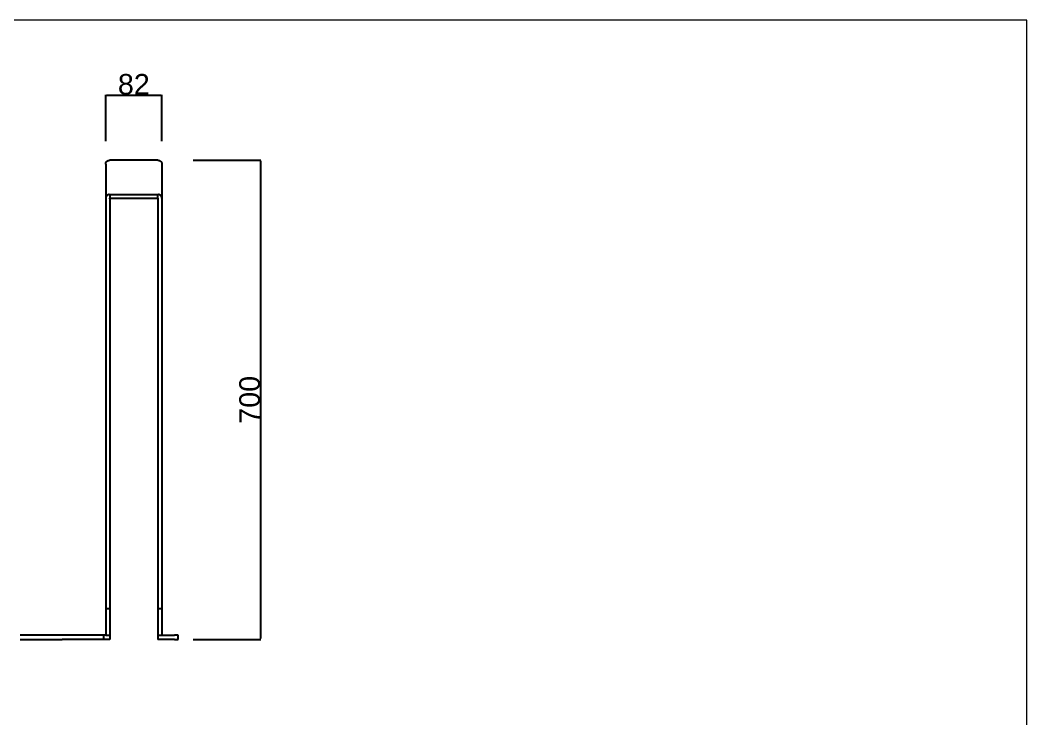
# Model space of a CAD drawing. Header units: millimetres. Extents: x -644 to 2279, y -276 to 1766.
# Drawn here: x 805 to 2276, y 745 to 1766 of the extents above; entities that cross this region are included whole.
import ezdxf

# ---------------------------------------------------------------- set-up
doc = ezdxf.new("R2010")
doc.units = ezdxf.units.MM
doc.header["$MEASUREMENT"] = 0
doc.layers.add('Domyślny', color=7, linetype='Continuous', true_color=0x000000)
doc.layers.add('Utwórz2D linie widoczne', color=7, linetype='Continuous', true_color=0x000000)
doc.styles.add('Arial', font='')
doc.styles.get('Arial').set_extended_font_data('Arial')
doc.dimstyles.new('Domyślny', dxfattribs={"dimtxt": 30, "dimasz": 1, "dimexe": 0.5, "dimexo": 0.5, "dimgap": 0.25, "dimtad": 1, "dimtoh": 1, "dimdec": 0, "dimzin": 1, "dimdsep": 46, "dimtxsty": 'Arial', "dimcen": 0.5, "dimazin": 0, "dimtfac": 1, "dimtdec": 4, "dimtix": 1, "dimtmove": 1, "dimatfit": 3, "dimfxl": 0, "dimtolj": 1, "dimtzin": 1, "dimarcsym": 0})

# ---------------------------------------------------------------- blocks, each defined once
blk = doc.blocks.new('*D3')
at = {"layer": 'Defpoints', "color": 0}
for p in [(1011.9, 1656.6), (929.9, 1588.9), (1011.9, 1588.9)]:
    blk.add_point(p, dxfattribs=at)
at = {"layer": 'Domyślny', "color": 0, "lineweight": -2}
for p, q in [((929.9, 1589.4), (929.9, 1657.1)), ((930.9, 1656.6), (1010.9, 1656.6)), ((1011.9, 1589.4), (1011.9, 1657.1))]:
    blk.add_line(p, q, dxfattribs=at)
at = {"layer": 'Domyślny', "color": 0}
for points in [[(930.9, 1656.8), (930.9, 1656.4), (929.9, 1656.6)], [(1010.9, 1656.4), (1010.9, 1656.8), (1011.9, 1656.6)]]:
    blk.add_solid(points, dxfattribs=at)
at = {"layer": 'Domyślny', "color": 0, "insert": (970.9, 1672.2), "char_height": 30, "attachment_point": 5, "style": 'Arial'}
blk.add_mtext('\\A1;82', dxfattribs=at)
blk = doc.blocks.new('*D4')
at = {"layer": 'Defpoints', "color": 0}
for p in [(1057.2, 1561.3), (1057.2, 861.3), (1155.8, 861.3)]:
    blk.add_point(p, dxfattribs=at)
at = {"layer": 'Domyślny', "color": 0, "lineweight": -2}
for p, q in [((1057.7, 1561.3), (1156.3, 1561.3)), ((1155.8, 1560.3), (1155.8, 862.3)), ((1057.7, 861.3), (1156.3, 861.3))]:
    blk.add_line(p, q, dxfattribs=at)
at = {"layer": 'Domyślny', "color": 0}
for points in [[(1155.9, 1560.3), (1155.6, 1560.3), (1155.8, 1561.3)], [(1155.6, 862.3), (1155.9, 862.3), (1155.8, 861.3)]]:
    blk.add_solid(points, dxfattribs=at)
at = {"layer": 'Domyślny', "color": 0, "insert": (1140.2, 1211.3), "char_height": 30, "attachment_point": 5, "rotation": 90, "style": 'Arial'}
blk.add_mtext('\\A1;700', dxfattribs=at)

msp = doc.modelspace()

# ---------------------------------------------------------------- linework, layer by layer
at = {"layer": 'Domyślny', "color": 18, "lineweight": 15, "true_color": 0x000000}
for p, q in [((2275.8, 1766.1), (-644.3, 1766.1)), ((2275.8, -275.9), (2275.8, 1766.1))]:
    msp.add_line(p, q, dxfattribs=at)
at = {"layer": 'Utwórz2D linie widoczne'}
for p, q in [((931, 1559.2), (931.1, 1559.3)), ((931.1, 1559.3), (931.2, 1559.5)), ((931.2, 1559.5), (931.3, 1559.6)), ((931.3, 1559.6), (931.4, 1559.7)), ((931.4, 1559.7), (931.6, 1559.9)), ((931.6, 1559.9), (931.7, 1560)), ((931.7, 1560), (931.8, 1560.1)), ((931.8, 1560.1), (932, 1560.2)), ((932, 1560.2), (932.1, 1560.3)), ((932.1, 1560.3), (932.3, 1560.4)), ((932.3, 1560.4), (932.4, 1560.5)), ((932.4, 1560.5), (932.6, 1560.6)), ((932.6, 1560.6), (932.8, 1560.7)), ((932.8, 1560.7), (932.9, 1560.8)), ((932.9, 1560.8), (933.1, 1560.9)), ((933.1, 1560.9), (933.3, 1560.9)), ((933.3, 1560.9), (933.4, 1561)), ((933.4, 1561), (933.6, 1561.1)), ((933.6, 1561.1), (933.8, 1561.1)), ((933.8, 1561.1), (934, 1561.1)), ((934, 1561.1), (934.2, 1561.2)), ((934.2, 1561.2), (934.3, 1561.2)), ((934.3, 1561.2), (934.5, 1561.2)), ((934.5, 1561.2), (934.7, 1561.3)), ((934.7, 1561.3), (934.9, 1561.3)), ((934.9, 1561.3), (935.9, 1561.3)), ((1005.9, 1561.3), (935.9, 1561.3)), ((1005.9, 1561.3), (1006.9, 1561.3)), ((1006.9, 1561.3), (1007.1, 1561.3)), ((1007.1, 1561.3), (1007.3, 1561.2)), ((1007.3, 1561.2), (1007.4, 1561.2)), ((1007.4, 1561.2), (1007.6, 1561.2)), ((1007.6, 1561.2), (1007.8, 1561.1)), ((1007.8, 1561.1), (1008, 1561.1)), ((1008, 1561.1), (1008.2, 1561.1)), ((1008.2, 1561.1), (1008.3, 1561)), ((1008.3, 1561), (1008.5, 1560.9)), ((1008.5, 1560.9), (1008.7, 1560.9)), ((1008.7, 1560.9), (1008.8, 1560.8)), ((1008.8, 1560.8), (1009, 1560.7)), ((1009, 1560.7), (1009.2, 1560.6)), ((1009.2, 1560.6), (1009.3, 1560.5)), ((1009.3, 1560.5), (1009.5, 1560.4)), ((1009.5, 1560.4), (1009.6, 1560.3)), ((1009.6, 1560.3), (1009.8, 1560.2)), ((1009.8, 1560.2), (1009.9, 1560.1)), ((1009.9, 1560.1), (1010.1, 1560)), ((1010.1, 1560), (1010.2, 1559.9)), ((1010.2, 1559.9), (1010.3, 1559.7)), ((1010.3, 1559.7), (1010.5, 1559.6)), ((1010.5, 1559.6), (1010.6, 1559.5)), ((1010.6, 1559.5), (1010.7, 1559.3)), ((1010.7, 1559.3), (1010.8, 1559.2)), ((929.9, 1556.7), (930, 1556.8)), ((929.9, 1556.5), (929.9, 1556.7)), ((929.9, 1556.3), (929.9, 1556.5)), ((929.9, 1556.1), (929.9, 1556.3)), ((929.9, 1555.9), (929.9, 1556.1)), ((929.9, 1555.7), (929.9, 1555.9)), ((929.9, 1555.7), (929.9, 1505.8)), ((930, 1557.2), (930.1, 1557.4)), ((930, 1557), (930, 1557.2)), ((930, 1556.8), (930, 1557)), ((930.1, 1557.5), (930.2, 1557.7)), ((930.1, 1557.4), (930.1, 1557.5)), ((930.2, 1557.9), (930.3, 1558.1)), ((930.2, 1557.7), (930.2, 1557.9)), ((930.3, 1558.1), (930.4, 1558.2)), ((930.4, 1558.2), (930.5, 1558.4)), ((930.5, 1558.4), (930.6, 1558.6)), ((930.6, 1558.7), (930.7, 1558.9)), ((930.6, 1558.6), (930.6, 1558.7)), ((930.7, 1558.9), (930.8, 1559)), ((930.8, 1559), (931, 1559.2)), ((1010.8, 1559.2), (1010.9, 1559)), ((1010.9, 1559), (1011, 1558.9)), ((1011, 1558.9), (1011.1, 1558.7)), ((1011.1, 1558.7), (1011.2, 1558.6)), ((1011.2, 1558.6), (1011.3, 1558.4)), ((1011.3, 1558.4), (1011.4, 1558.2)), ((1011.4, 1558.2), (1011.5, 1558.1)), ((1011.5, 1558.1), (1011.5, 1557.9)), ((1011.5, 1557.9), (1011.6, 1557.7)), ((1011.6, 1557.7), (1011.7, 1557.5)), ((1011.7, 1557.5), (1011.7, 1557.4)), ((1011.7, 1557.4), (1011.8, 1557.2)), ((1011.8, 1557.2), (1011.8, 1557)), ((1011.8, 1557), (1011.8, 1556.8)), ((1011.8, 1556.8), (1011.9, 1556.7)), ((1011.9, 1556.7), (1011.9, 1556.5)), ((1011.9, 1556.5), (1011.9, 1556.3)), ((1011.9, 1556.3), (1011.9, 1556.1)), ((1011.9, 1556.1), (1011.9, 1555.9)), ((1011.9, 1555.9), (1011.9, 1555.7)), ((1011.9, 1555.7), (1011.9, 1505.8)), ((930, 1506.8), (929.9, 1506.7)), ((929.9, 1506.7), (929.9, 1506.5)), ((929.9, 1506.5), (929.9, 1506.3)), ((929.9, 1506.3), (929.9, 1506.1)), ((929.9, 1506.1), (929.9, 1505.9)), ((929.9, 1505.9), (929.9, 1505.8)), ((929.9, 1505.8), (929.9, 971.2)), ((930.1, 1507.4), (930, 1507.2)), ((930, 1507.2), (930, 1507)), ((930, 1507), (930, 1506.8)), ((930.2, 1507.7), (930.1, 1507.5)), ((930.1, 1507.5), (930.1, 1507.4)), ((930.3, 1507.9), (930.2, 1507.7)), ((930.4, 1508.2), (930.3, 1508.1)), ((930.3, 1508.1), (930.3, 1507.9)), ((930.5, 1508.4), (930.4, 1508.2)), ((930.6, 1508.5), (930.5, 1508.4)), ((930.7, 1508.7), (930.6, 1508.5)), ((930.8, 1508.9), (930.7, 1508.7)), ((930.9, 1509), (930.8, 1508.9)), ((931, 1509.1), (930.9, 1509)), ((931.1, 1509.3), (931, 1509.1)), ((931.2, 1509.4), (931.1, 1509.3)), ((931.3, 1509.6), (931.2, 1509.4)), ((931.5, 1509.7), (931.3, 1509.6)), ((931.6, 1509.8), (931.5, 1509.7)), ((931.7, 1509.9), (931.6, 1509.8)), ((931.9, 1510.1), (931.7, 1509.9)), ((932, 1510.2), (931.9, 1510.1)), ((932.2, 1510.3), (932, 1510.2)), ((932.3, 1510.4), (932.2, 1510.3)), ((932.5, 1510.5), (932.3, 1510.4)), ((932.6, 1510.5), (932.5, 1510.5)), ((932.8, 1510.6), (932.6, 1510.5)), ((933, 1510.7), (932.8, 1510.6)), ((933.1, 1510.8), (933, 1510.7)), ((933.3, 1510.8), (933.1, 1510.8)), ((933.5, 1510.9), (933.3, 1510.8)), ((933.6, 1511), (933.5, 1510.9)), ((933.8, 1511), (933.6, 1511)), ((934, 1511.1), (933.8, 1511)), ((934.2, 1511.1), (934, 1511.1)), ((934.3, 1511.1), (934.2, 1511.1)), ((934.5, 1511.1), (934.3, 1511.1)), ((934.7, 1511.2), (934.5, 1511.1)), ((934.9, 1511.2), (934.7, 1511.2)), ((934.9, 1511.2), (935.9, 1511.2)), ((935.9, 1511.2), (935.9, 1506.2)), ((935.9, 1511.2), (1005.9, 1511.2)), ((935.9, 1506.2), (1005.9, 1506.2)), ((935.9, 1505.5), (935.9, 1505.6)), ((935.9, 1505.6), (936, 1505.6)), ((935.9, 1505.4), (935.9, 1505.5)), ((935.9, 1505.5), (935.9, 1505.5)), ((935.9, 1505.5), (935.9, 1505.5)), ((935.9, 1505.3), (935.9, 1505.4)), ((935.9, 1505.4), (935.9, 1505.4)), ((935.9, 1505.4), (935.9, 1505.4)), ((935.9, 1505.2), (935.9, 1505.3)), ((935.9, 1505.3), (935.9, 1505.3)), ((935.9, 1505.3), (935.9, 1505.3)), ((935.9, 1505.2), (935.9, 971.2)), ((936, 1505.7), (936, 1505.8)), ((936, 1505.8), (936, 1505.8)), ((936, 1505.8), (936.1, 1505.8)), ((936, 1505.6), (936, 1505.7)), ((936, 1505.7), (936, 1505.7)), ((936, 1505.7), (936, 1505.7)), ((936.1, 1505.9), (936.2, 1506)), ((936.1, 1505.8), (936.1, 1505.9)), ((936.1, 1505.9), (936.1, 1505.9)), ((936.1, 1505.9), (936.1, 1505.9)), ((936.1, 1505.8), (936.1, 1505.8)), ((936.2, 1506), (936.3, 1506.1)), ((936.2, 1506), (936.2, 1506)), ((936.2, 1506), (936.2, 1506)), ((936.2, 1506), (936.2, 1506)), ((936.3, 1506.1), (936.3, 1506.1)), ((936.3, 1506.1), (936.3, 1506.1)), ((936.3, 1506.1), (936.4, 1506.1)), ((936.4, 1506.1), (936.4, 1506.2)), ((936.4, 1506.2), (936.4, 1506.2)), ((1005.3, 1506.2), (1005.4, 1506.2)), ((1005.4, 1506.2), (1005.4, 1506.1)), ((1005.4, 1506.1), (1005.4, 1506.1)), ((1005.4, 1506.1), (1005.5, 1506.1)), ((1005.5, 1506.1), (1005.5, 1506.1)), ((1005.5, 1506.1), (1005.5, 1506)), ((1005.5, 1506), (1005.6, 1506)), ((1005.6, 1506), (1005.6, 1506)), ((1005.6, 1506), (1005.6, 1506)), ((1005.6, 1506), (1005.6, 1505.9)), ((1005.6, 1505.9), (1005.7, 1505.9)), ((1005.7, 1505.9), (1005.7, 1505.9)), ((1005.7, 1505.9), (1005.7, 1505.8)), ((1005.7, 1505.8), (1005.7, 1505.8)), ((1005.7, 1505.8), (1005.7, 1505.8)), ((1005.7, 1505.8), (1005.8, 1505.8)), ((1005.8, 1505.8), (1005.8, 1505.7)), ((1005.8, 1505.7), (1005.8, 1505.7)), ((1005.8, 1505.7), (1005.8, 1505.7)), ((1005.8, 1505.7), (1005.8, 1505.6)), ((1005.8, 1505.6), (1005.8, 1505.6)), ((1005.8, 1505.6), (1005.8, 1505.5)), ((1005.8, 1505.5), (1005.9, 1505.5)), ((1005.9, 1511.2), (1006.9, 1511.2)), ((1005.9, 1506.2), (1005.9, 1511.2)), ((1005.9, 1505.5), (1005.9, 1505.5)), ((1005.9, 1505.5), (1005.9, 1505.4)), ((1005.9, 1505.4), (1005.9, 1505.4)), ((1005.9, 1505.4), (1005.9, 1505.4)), ((1005.9, 1505.4), (1005.9, 1505.3)), ((1005.9, 1505.3), (1005.9, 1505.3)), ((1005.9, 1505.3), (1005.9, 1505.3)), ((1005.9, 1505.3), (1005.9, 1505.2)), ((1005.9, 1505.2), (1005.9, 971.2)), ((1007.1, 1511.2), (1006.9, 1511.2)), ((1007.3, 1511.1), (1007.1, 1511.2)), ((1007.4, 1511.1), (1007.3, 1511.1)), ((1007.6, 1511.1), (1007.4, 1511.1)), ((1007.8, 1511.1), (1007.6, 1511.1)), ((1008, 1511), (1007.8, 1511.1)), ((1008.1, 1511), (1008, 1511)), ((1008.3, 1510.9), (1008.1, 1511)), ((1008.5, 1510.8), (1008.3, 1510.9)), ((1008.7, 1510.8), (1008.5, 1510.8)), ((1008.8, 1510.7), (1008.7, 1510.8)), ((1009, 1510.6), (1008.8, 1510.7)), ((1009.1, 1510.5), (1009, 1510.6)), ((1009.3, 1510.5), (1009.1, 1510.5)), ((1009.5, 1510.4), (1009.3, 1510.5)), ((1009.6, 1510.3), (1009.5, 1510.4)), ((1009.8, 1510.2), (1009.6, 1510.3)), ((1009.9, 1510.1), (1009.8, 1510.2)), ((1010, 1509.9), (1009.9, 1510.1)), ((1010.2, 1509.8), (1010, 1509.9)), ((1010.3, 1509.7), (1010.2, 1509.8)), ((1010.4, 1509.6), (1010.3, 1509.7)), ((1010.6, 1509.4), (1010.4, 1509.6)), ((1010.7, 1509.3), (1010.6, 1509.4)), ((1010.8, 1509.1), (1010.7, 1509.3)), ((1010.9, 1509), (1010.8, 1509.1)), ((1011, 1508.9), (1010.9, 1509)), ((1011.1, 1508.7), (1011, 1508.9)), ((1011.2, 1508.5), (1011.1, 1508.7)), ((1011.3, 1508.4), (1011.2, 1508.5)), ((1011.4, 1508.2), (1011.3, 1508.4)), ((1011.4, 1508.1), (1011.4, 1508.2)), ((1011.5, 1507.9), (1011.4, 1508.1)), ((1011.6, 1507.7), (1011.5, 1507.9)), ((1011.6, 1507.5), (1011.6, 1507.7)), ((1011.7, 1507.4), (1011.6, 1507.5)), ((1011.7, 1507.2), (1011.7, 1507.4)), ((1011.8, 1507), (1011.7, 1507.2)), ((1011.8, 1506.8), (1011.8, 1507)), ((1011.8, 1506.7), (1011.8, 1506.8)), ((1011.9, 1506.5), (1011.8, 1506.7)), ((1011.9, 1506.3), (1011.9, 1506.5)), ((1011.9, 1506.1), (1011.9, 1506.3)), ((1011.9, 1505.9), (1011.9, 1506.1)), ((1011.9, 1505.8), (1011.9, 1505.9)), ((1011.9, 1505.8), (1011.9, 971.2)), ((929.9, 971.2), (929.9, 924.9)), ((935.9, 971.2), (935.9, 924.9)), ((1005.9, 971.2), (1005.9, 924.9)), ((1011.9, 971.2), (1011.9, 924.9)), ((929.9, 924.9), (929.9, 906.6)), ((935.9, 924.9), (935.9, 906.6)), ((1005.9, 924.9), (1005.9, 906.6)), ((1011.9, 924.9), (1011.9, 906.6)), ((929.9, 906.6), (929.9, 867.3)), ((929.9, 906.6), (935.9, 906.6)), ((935.9, 906.6), (935.9, 867.3)), ((1005.9, 906.6), (1005.9, 867.3)), ((1005.9, 906.6), (1011.9, 906.6)), ((1011.9, 906.6), (1011.9, 867.3)), ((866, 867.3), (804.8, 867.3)), ((804.8, 861.3), (866, 861.3)), ((909.3, 867.3), (866, 867.3)), ((909.3, 861.3), (866, 861.3)), ((927.3, 867.3), (909.3, 867.3)), ((927.3, 861.3), (909.3, 861.3)), ((927.3, 861.3), (927.3, 867.3)), ((929.9, 867.3), (927.3, 867.3)), ((929.9, 861.3), (927.3, 861.3)), ((929.9, 867.3), (935.9, 867.3)), ((935.9, 861.3), (929.9, 861.3)), ((935.9, 867.3), (935.9, 861.3)), ((1005.9, 867.3), (1005.9, 861.3)), ((1005.9, 867.3), (1011.9, 867.3)), ((1011.9, 861.3), (1005.9, 861.3)), ((1011.9, 867.3), (1030.3, 867.3)), ((1030.3, 861.3), (1011.9, 861.3)), ((1035.6, 867.3), (1030.3, 867.3)), ((1030.3, 861.3), (1035.6, 861.3)), ((1035.6, 861.3), (1035.6, 867.3))]:
    msp.add_line(p, q, dxfattribs=at)

# ---------------------------------------------------------------- dimensions: what is measured, and where the dimension line sits
at = {"layer": 'Domyślny'}
for p1, p2, distance, picture, middle in [((929.9, 1588.9), (1011.9, 1588.9), 67.7, '*D3', (970.9, 1672.2)), ((1057.2, 1561.3), (1057.2, 861.3), 98.6, '*D4', (1140.2, 1211.3))]:
    dim = msp.add_aligned_dim(p1=p1, p2=p2, distance=distance, dimstyle='Domyślny', dxfattribs=at)
    dim.commit()
    dim.dimension.update_dxf_attribs({"geometry": picture, "text_midpoint": middle})

doc.saveas('drawing.dxf')
